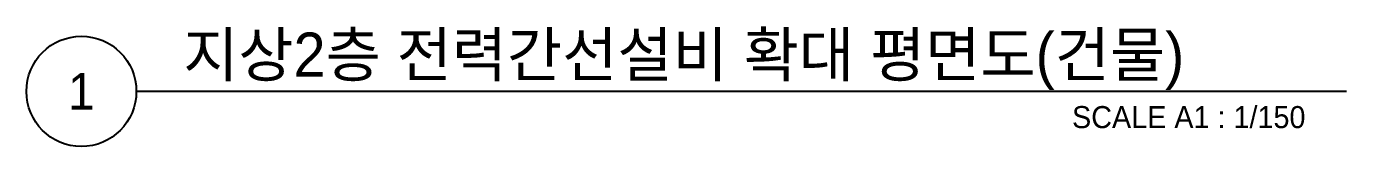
# Model space of a CAD drawing. Header units: millimetres. Extents: x -149088 to 500787, y -530175 to 1035835.
# Drawn here: x 294189 to 321211, y -173775 to -171326 of the extents above; entities that cross this region are included whole.
import ezdxf
from ezdxf.enums import TextEntityAlignment as Align

# ---------------------------------------------------------------- set-up
doc = ezdxf.new("R2010")
doc.units = ezdxf.units.MM
doc.header["$LTSCALE"] = 150
doc.layers.add('-----41 Drawing Title', color=2, linetype='Continuous')
doc.styles.add('ELEC', font='')
doc.styles.get('ELEC').set_extended_font_data('Dotum')

msp = doc.modelspace()

# ---------------------------------------------------------------- linework, layer by layer
at = {"layer": '-----41 Drawing Title', "color": 7}
msp.add_line((321211, -172650), (296439, -172650), dxfattribs=at)
msp.add_circle((295314, -172650), 1125, dxfattribs=at)

# ---------------------------------------------------------------- texts
at = {"layer": '-----41 Drawing Title', "color": 2, "style": 'ELEC'}
msp.add_text('지상2층 전력간선설비 확대 평면도(건물)', height=900, dxfattribs=at).set_placement((297398, -172350))
at = {"layer": '-----41 Drawing Title', "color": 7, "style": 'ELEC'}
msp.add_text('1', height=750, dxfattribs=at).set_placement((295314, -172650), align=Align.MIDDLE)
at = {"layer": '-----41 Drawing Title', "style": 'ELEC'}
msp.add_text('SCALE A1 : 1/150', height=450, dxfattribs=at).set_placement((320369, -173400), align=Align.RIGHT)

doc.saveas('drawing.dxf')
